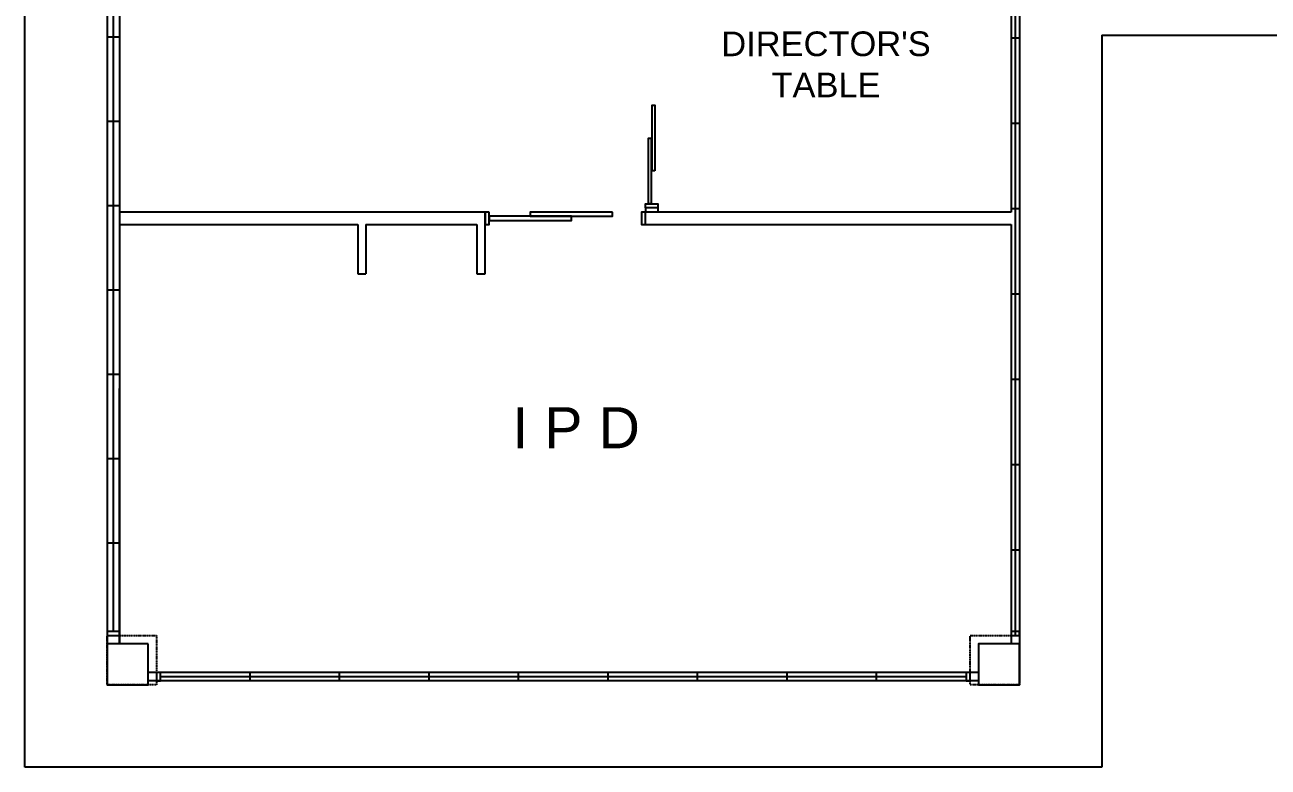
# Model space of a CAD drawing. Header units: millimetres. Extents: x -616979 to 2364082, y 43054 to 1637649.
# Drawn here: x -616979 to -601854, y 75702 to 84727 of the extents above; entities that cross this region are included whole.
import ezdxf

# ---------------------------------------------------------------- set-up
doc = ezdxf.new("R2010")
doc.units = ezdxf.units.MM
doc.linetypes.add('HIDDEN', pattern=[0.375, 0.25, -0.125])
for name, color, linetype in [('a-column', 7, 'Continuous'), ('a-doors', 254, 'Continuous'), ('a-labels', 7, 'Continuous'), ('a-roof', 7, 'Continuous'), ('a-wall', 5, 'Continuous'), ('a-windows', 7, 'Continuous')]:
    doc.layers.add(name, color=color, linetype=linetype)
doc.styles.add('-kitz', font='arial.ttf')

msp = doc.modelspace()

# ---------------------------------------------------------------- linework, layer by layer
at = {"layer": 'a-column', "color": 9, "linetype": 'HIDDEN'}
for points in [[(-615979.438, 77302.351), (-615379.438, 77302.351), (-615379.438, 76702.351), (-615979.438, 76702.351)], [(-605479.438, 77302.351), (-604879.438, 77302.351), (-604879.438, 76702.351), (-605479.438, 76702.351)]]:
    msp.add_lwpolyline(points, close=True, dxfattribs=at)
at = {"layer": 'a-column'}
for points in [[(-615479.438, 77202.351), (-615979.438, 77202.351), (-615979.438, 76702.351), (-615479.438, 76702.351)], [(-604879.438, 77202.351), (-605379.438, 77202.351), (-605379.438, 76702.351), (-604879.438, 76702.351)]]:
    msp.add_lwpolyline(points, close=True, dxfattribs=at)
at = {"layer": 'a-doors', "color": 1}
for points in [[(-609316.938, 82951.786), (-609346.938, 82951.786), (-609346.938, 83751.786), (-609316.938, 83751.786)], [(-609361.938, 82551.786), (-609391.938, 82551.786), (-609391.938, 83351.786), (-609361.938, 83351.786)], [(-611329.438, 82451.786), (-611379.438, 82451.786), (-611379.438, 82301.786), (-611329.438, 82301.786)], [(-609830.654, 82451.786), (-610830.654, 82451.786), (-610830.654, 82401.786), (-609830.654, 82401.786)], [(-609429.438, 82451.786), (-609479.438, 82451.786), (-609479.438, 82301.786), (-609429.438, 82301.786)], [(-609279.438, 82501.786), (-609429.438, 82501.786), (-609429.438, 82551.786), (-609279.438, 82551.786)], [(-610329.438, 82400.009), (-611329.438, 82400.009), (-611329.438, 82350.009), (-610329.438, 82350.009)]]:
    msp.add_lwpolyline(points, close=True, dxfattribs=at)
at = {"layer": 'a-roof', "color": 8}
for p, q in [((-603879.438, 84602.351), (-603879.438, 75702.351)), ((-603879.438, 84602.351), (-601679.438, 84602.351)), ((-603879.438, 75702.351), (-616979.438, 75702.351))]:
    msp.add_line(p, q, dxfattribs=at)
msp.add_lwpolyline([(-616979.438, 75702.351), (-616979.438, 112752.351), (-602929.438, 112752.351)], dxfattribs=at)
at = {"layer": 'a-wall'}
msp.add_line((-615979.438, 90752.351), (-615979.438, 77202.351), dxfattribs=at)
at = {"layer": 'a-wall', "color": 9}
for p, q in [((-615116.938, 82451.786), (-615829.438, 82451.786)), ((-614891.938, 82451.786), (-614941.938, 82451.786)), ((-614791.938, 82451.786), (-614841.938, 82451.786)), ((-614691.938, 82451.786), (-614741.938, 82451.786))]:
    msp.add_line(p, q, dxfattribs=at)
at = {"layer": 'a-wall', "color": 5}
for p, q in [((-611379.438, 82451.786), (-615829.438, 82451.786)), ((-611379.438, 81701.786), (-611379.438, 82451.786)), ((-609429.438, 82501.786), (-609429.438, 82451.786)), ((-604979.438, 82451.786), (-609429.438, 82451.786)), ((-609279.438, 82501.786), (-609279.438, 82451.786)), ((-615829.438, 82301.786), (-612929.438, 82301.786)), ((-612929.438, 82301.786), (-612929.438, 81701.786)), ((-612829.438, 82301.786), (-611479.438, 82301.786)), ((-612829.438, 82301.786), (-612829.438, 81701.786)), ((-611479.438, 82301.786), (-611479.438, 81701.786)), ((-609429.438, 82301.786), (-604979.438, 82301.786)), ((-612929.438, 81701.786), (-612829.438, 81701.786)), ((-611479.438, 81701.786), (-611379.438, 81701.786))]:
    msp.add_line(p, q, dxfattribs=at)
at = {"layer": 'a-windows', "color": 9}
for p, q in [((-604879.438, 86652.351), (-604879.438, 76752.351)), ((-604979.438, 85602.18), (-604979.438, 82451.786)), ((-604929.438, 77302.351), (-604929.438, 85552.18)), ((-604879.438, 84564.851), (-604979.438, 84564.851)), ((-604879.438, 83527.351), (-604979.438, 83527.351)), ((-604879.438, 82489.851), (-604979.438, 82489.851)), ((-615829.438, 82301.786), (-615829.438, 77202.351)), ((-604979.438, 82301.786), (-604979.438, 77202.351)), ((-604879.438, 81452.351), (-604979.438, 81452.351)), ((-604879.438, 80414.851), (-604979.438, 80414.851)), ((-604879.438, 79377.351), (-604979.438, 79377.351)), ((-604879.438, 78339.851), (-604979.438, 78339.851)), ((-605379.438, 76852.351), (-615479.438, 76852.351)), ((-605379.438, 76752.351), (-615479.438, 76752.351)), ((-615329.438, 76802.351), (-605529.438, 76802.351))]:
    msp.add_line(p, q, dxfattribs=at)
at = {"layer": 'a-windows'}
for p, q in [((-615904.438, 85555.345), (-615904.438, 77352.351)), ((-615829.438, 85605.345), (-615829.438, 82451.786)), ((-615829.438, 84577.351), (-615979.438, 84577.351)), ((-615829.438, 83552.351), (-615979.438, 83552.351)), ((-615829.438, 82451.786), (-615829.438, 77202.351)), ((-615829.438, 82451.786), (-615829.438, 77202.351)), ((-615829.438, 77202.351), (-615829.438, 80306.001))]:
    msp.add_line(p, q, dxfattribs=at)
at = {"layer": 'a-windows', "color": 8}
for p, q in [((-615829.438, 82527.351), (-615979.438, 82527.351)), ((-615829.438, 81502.351), (-615979.438, 81502.351)), ((-615829.438, 80477.351), (-615979.438, 80477.351)), ((-615829.438, 79452.351), (-615979.438, 79452.351)), ((-615829.438, 78427.351), (-615979.438, 78427.351)), ((-614240.549, 76752.351), (-614240.549, 76852.351)), ((-613151.66, 76752.351), (-613151.66, 76852.351)), ((-612062.771, 76752.351), (-612062.771, 76852.351)), ((-610973.882, 76752.351), (-610973.882, 76852.351)), ((-609884.993, 76752.351), (-609884.993, 76852.351)), ((-608796.104, 76752.351), (-608796.104, 76852.351)), ((-607707.215, 76752.351), (-607707.215, 76852.351)), ((-606618.326, 76752.351), (-606618.326, 76852.351))]:
    msp.add_line(p, q, dxfattribs=at)
for points in [[(-615829.438, 77352.351), (-615979.438, 77352.351), (-615979.438, 77302.351), (-615829.438, 77302.351)], [(-604879.438, 77352.351), (-604979.438, 77352.351), (-604979.438, 77302.351), (-604879.438, 77302.351)], [(-615329.438, 76852.351), (-615379.438, 76852.351), (-615379.438, 76752.351), (-615329.438, 76752.351)], [(-605479.438, 76852.351), (-605529.438, 76852.351), (-605529.438, 76752.351), (-605479.438, 76752.351)]]:
    msp.add_lwpolyline(points, close=True, dxfattribs=at)

# ---------------------------------------------------------------- texts
at = {"layer": 'a-labels', "linetype": 'Continuous', "insert": (-607232.708, 83847.184), "char_height": 300, "width": 2370.5, "attachment_point": 8, "rotation": 0.0334349, "style": '-kitz'}
msp.add_mtext("{\\fArial|b0|i0|c0|p34;DIRECTOR'S TABLE}", dxfattribs=at)
at = {"layer": 'a-labels', "color": 9, "insert": (-610273.151, 79829.111), "char_height": 500, "width": 3635.9, "attachment_point": 5, "style": '-kitz'}
msp.add_mtext('I P D', dxfattribs=at)

doc.saveas('drawing.dxf')
